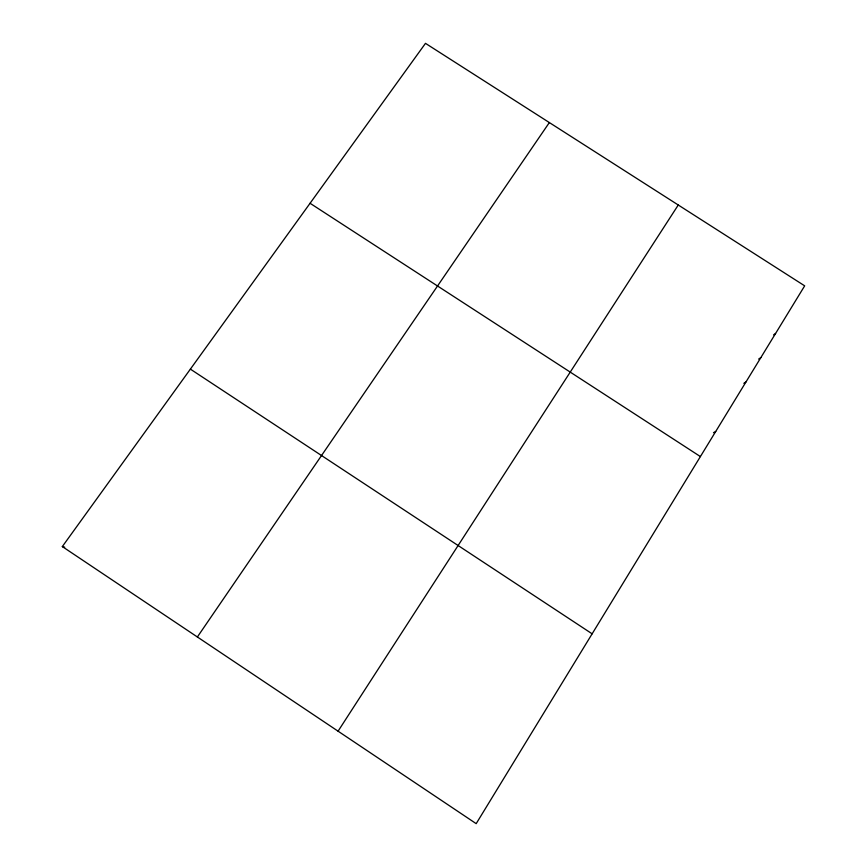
<?xml version="1.0" encoding="UTF-8"?>
<svg xmlns="http://www.w3.org/2000/svg" width="867" height="867" viewBox="0 0 867 867"><rect width="100%" height="100%" fill="white"/><g stroke="black" fill="none" stroke-linecap="round" stroke-linejoin="round"><path stroke-width="1.3" d="M338.076 731.184L678.265 205.002M197.373 636.985L549.353 122.561M62.326 546.568L425.48 43.35L804.674 285.839L476.189 823.65L62.326 546.568L64.722 547.175M773.581 334.879L775.586 333.459M758.658 359.079L760.836 357.605M743.832 383.333L745.945 381.989M713.487 432.698L715.73 431.473M310.072 203.279L700.395 456.573M190.382 369.125L592.139 633.82"/></g></svg>
